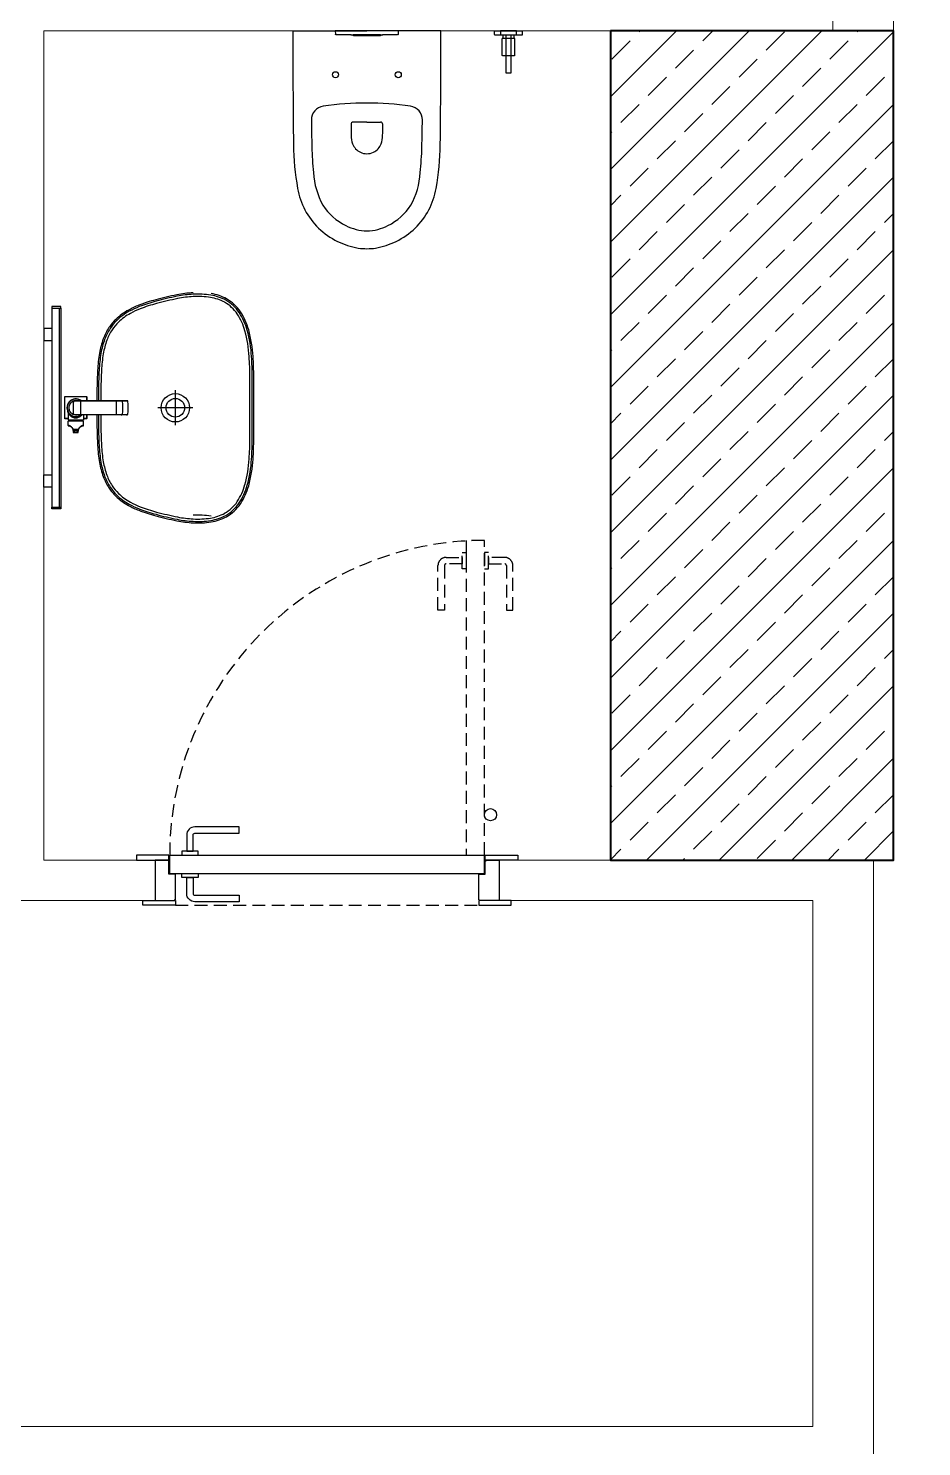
# Model space of a CAD drawing. Header units: millimetres. Extents: x 1650 to 6065, y 324 to 3836.
# Drawn here: x 3928.5 to 4149.2, y 2581.8 to 2932.4 of the extents above; entities that cross this region are included whole.
import ezdxf

# ---------------------------------------------------------------- set-up
doc = ezdxf.new("R2010")
doc.units = ezdxf.units.MM
doc.linetypes.add('HIDDEN2', pattern=[4.7625, 3.175, -1.5875])
for name, color, linetype in [('A-331A-C', 41, 'Continuous'), ('A-355A-C', 40, 'Continuous'), ('A-355B-C', 22, 'Continuous'), ('A-370C-C', 30, 'Continuous'), ('A-370D-C', 31, 'Continuous')]:
    doc.layers.add(name, color=color, linetype=linetype)
doc.layers.add('A-WALL-FULL-3', color=7, linetype='Continuous', lineweight=15)
doc.layers.add('BAL-PERDE', color=111, linetype='Continuous', lineweight=40)
doc.layers.add('A-WALL-PATT-1', color=7, linetype='Continuous', lineweight=5, true_color=0x737373)

# ---------------------------------------------------------------- blocks, each defined once
blk = doc.blocks.new('A$C74A42E60')
at = {"layer": 'A-355B-C', "color": 93, "linetype": 'HIDDEN2'}
for p, q in [((84.6, 90.2), (9.6, 90.2)), ((8.2, 77.8), (8.2, 0))]:
    blk.add_line(p, q, dxfattribs=at)
at = {"layer": 'A-355B-C'}
for p, q in [((86, 82.3), (8.2, 82.3)), ((8.2, 82.3), (8.2, 77.8)), ((86, 82.3), (86, 77.8)), ((86.2, 82.5), (86.2, 79.2)), ((86, 77.8), (8.2, 77.8))]:
    blk.add_line(p, q, dxfattribs=at)
for points in [[(1.6, 89), (9.6, 89), (9.6, 90.2), (1.6, 90.2)], [(92.6, 89), (84.6, 89), (84.6, 90.2), (92.6, 90.2)], [(0, 79), (8, 79), (8, 77.8), (0, 77.8)], [(94.2, 79), (86.2, 79), (86.2, 77.8), (94.2, 77.8)]]:
    blk.add_lwpolyline(points, close=True, dxfattribs=at)
for points in [[(8, 79), (4.6, 79), (4.6, 89), (9.4, 89)], [(9.6, 88.8), (9.6, 82.5), (8, 82.5), (8, 79.2)], [(9.6, 88.8), (9.4, 88.8), (9.4, 89)], [(86.2, 79), (89.6, 79), (89.6, 89), (84.6, 89)], [(84.6, 88.8), (84.8, 88.8), (84.8, 89)], [(84.6, 88.8), (84.6, 82.5), (86.2, 82.5)], [(8, 79.2), (7.8, 79.2), (7.8, 79)], [(86.2, 79.2), (86.4, 79.2), (86.4, 79)]]:
    blk.add_lwpolyline(points, dxfattribs=at)
at = {"layer": 'A-355B-C', "color": 27}
for points in [[(81.8, 83.3), (80.2, 83.3), (80.2, 87.3, 0.414214), (79.8, 87.7), (68.8, 87.7), (68.8, 89.3), (79.8, 89.3, -0.414214), (81.8, 87.3)], [(81.8, 76.8), (80.2, 76.8), (80.2, 72.8, -0.414214), (79.8, 72.4), (68.8, 72.4), (68.8, 70.8), (79.8, 70.8, 0.414214), (81.8, 72.8)]]:
    blk.add_lwpolyline(points, format="xyb", close=True, dxfattribs=at)
for points in [[(83, 82.3), (79, 82.3), (79, 83.3), (83, 83.3)], [(83, 77.8), (79, 77.8), (79, 76.8), (83, 76.8)]]:
    blk.add_lwpolyline(points, close=True, dxfattribs=at)
at = {"layer": 'A-355B-C', "color": 93, "linetype": 'HIDDEN2'}
for points in [[(12.7, 0), (12.7, 77.8), (8.2, 77.8), (8.2, 0)], [(8.2, 3), (8.2, 7), (7.2, 7), (7.2, 3)], [(12.7, 3), (12.7, 7), (13.7, 7), (13.7, 3)]]:
    blk.add_lwpolyline(points, close=True, dxfattribs=at)
for points in [[(7.2, 4.2), (7.2, 5.8), (3.2, 5.8, -0.414214), (2.8, 6.2), (2.8, 17.2), (1.2, 17.2), (1.2, 6.2, 0.414214), (3.2, 4.2)], [(13.7, 4.2), (13.7, 5.8), (17.7, 5.8, 0.414214), (18.1, 6.2), (18.1, 17.2), (19.7, 17.2), (19.7, 6.2, -0.414214), (17.7, 4.2)]]:
    blk.add_lwpolyline(points, format="xyb", close=True, dxfattribs=at)
at = {"layer": 'A-355B-C'}
blk.add_circle((6.7, 67.8), 1.5, dxfattribs=at)
at = {"layer": 'A-355B-C', "color": 93, "linetype": 'HIDDEN2'}
blk.add_arc((8.2, 77.8), 77.8, 270, 0, dxfattribs=at)
blk = doc.blocks.new('A-KLOZET-SIFON_BTN_GRH38732A00_P')
for p, q in [((-7.8, 0), (7.8, 0)), ((7.8, 0), (7.79, -0.84)), ((-7.79, -0.84), (-7.8, 0)), ((-7.61, -1.02), (-3.98, -1.06)), ((-3.47, -1.17), (-3.47, -1.04)), ((-3.47, -1.18), (-3.47, -1.17)), ((3.47, -1.04), (3.47, -1.17)), ((3.47, -1.17), (3.47, -1.18)), ((3.98, -1.06), (7.61, -1.02))]:
    blk.add_line(p, q)
for centre, radius, start, end in [((-7.61, -0.84), 0.18, 181, 269.043), ((-3.98, -0.86), 0.2, 269.4816, 298.1578), ((-3.65, -17.12), 16.09, 89.1303, 91.1471), ((-3.98, -0.84), 0.195, 274.5209, 275.8289), ((-3.98, -0.84), 0.193, 274.4234, 275.849), ((-3.65, -15.85), 14.81, 89.312, 90.9253), ((-3.42, -1.17), 0.05, 181, 244.2082), ((-3.42, -1.18), 0.05, 181, 268.7955), ((0, 521.75), 522.8, 269.6271, 270.3728), ((-3.38, -0.25), 0.967, 268.782, 270.3715), ((0, 521.54), 522.77, 269.6307, 270.3693), ((3.38, -0.25), 0.968, 269.63, 272.5915), ((3.65, -15.89), 14.85, 88.7737, 90.9585), ((3.42, -1.18), 0.05, 271.0914, 359), ((3.42, -1.17), 0.05, 310.6095, 359), ((3.65, -17.13), 16.09, 89.1236, 90.6206), ((3.98, -0.86), 0.2, 242.6518, 270.3511), ((3.98, -0.84), 0.196, 263.8776, 265.3893), ((3.98, -0.85), 0.192, 264.2486, 265.6393), ((7.61, -0.84), 0.18, 270.8993, 359)]:
    blk.add_arc(centre, radius, start, end)
for centre, major_axis, ratio, start_param, end_param in [((-3.42, -1.13), (0.05, 0.0009), 0.999835, 3.141593, 3.834369), ((-3.42, -1.17), (0.05, 0.0009), 0.999916, 3.141593, 4.688394), ((3.42, -1.17), (0.05, -0.0009), 0.999916, 4.736384, 6.283185), ((3.42, -1.13), (0.05, -0.0009), 0.999835, 5.687688, 6.283185)]:
    blk.add_ellipse(centre, major_axis=major_axis, ratio=ratio, start_param=start_param, end_param=end_param)
for points, knots in [([(-3.46, -1.2), (-3.45, -1.21), (-3.45, -1.21), (-3.44, -1.21), (-3.43, -1.22), (-3.43, -1.22), (-3.42, -1.22), (-3.42, -1.22), (-3.42, -1.22), (-3.41, -1.22), (-3.41, -1.22), (-3.4, -1.22), (-3.4, -1.22)], [0, 0, 0, 0, 0.097046, 0.218651, 0.318747, 0.394596, 0.438369, 0.473968, 0.529034, 0.689673, 0.907658, 1, 1, 1, 1]), ([(-3.42, -1.23), (-3.3, -1.23), (-3.09, -1.24), (-2.74, -1.24), (-2.41, -1.25), (-2.11, -1.25), (-1.82, -1.25), (-1.55, -1.25), (-1.32, -1.26), (-1.11, -1.26), (-0.92, -1.26), (-0.76, -1.26), (-0.61, -1.26), (-0.47, -1.26), (-0.32, -1.26), (-0.14, -1.26), (0.05, -1.26), (0.27, -1.26), (0.52, -1.26), (0.78, -1.26), (1.07, -1.26), (1.39, -1.26), (1.74, -1.25), (2.14, -1.25), (2.55, -1.24), (2.99, -1.24), (3.26, -1.23), (3.42, -1.23)], [0, 0, 0, 0, 0.048618, 0.100043, 0.14827, 0.193298, 0.235128, 0.273759, 0.309192, 0.338862, 0.365845, 0.39014, 0.411748, 0.431024, 0.451908, 0.477769, 0.506841, 0.539125, 0.574621, 0.613328, 0.655247, 0.700378, 0.753731, 0.81097, 0.872096, 0.937108, 1, 1, 1, 1]), ([(3.37, -1.22), (3.38, -1.22), (3.39, -1.22), (3.4, -1.22), (3.41, -1.22), (3.42, -1.22), (3.42, -1.22), (3.43, -1.22), (3.43, -1.22), (3.44, -1.21), (3.45, -1.21), (3.45, -1.21), (3.45, -1.21)], [0, 0, 0, 0, 0.168406, 0.339791, 0.513207, 0.631595, 0.6859, 0.719508, 0.776205, 0.854923, 0.980368, 1, 1, 1, 1])]:
    blk.add_open_spline(points, degree=3, knots=knots)
blk = doc.blocks.new('FGH')
at = {"layer": 'A-331A-C'}
for points in [[(8310.29, 1272.76), (8309.89, 1272.76), (8309.89, 1270.56), (8310.29, 1270.56)], [(8359.49, 1272.76), (8359.89, 1272.76), (8359.89, 1270.56), (8359.49, 1270.56)]]:
    blk.add_lwpolyline(points, close=True, dxfattribs=at)
at = {"layer": 'A-355A-C'}
blk.add_line((8310.29, 1272.76), (8359.49, 1272.76), dxfattribs=at)
at = {"layer": 'A-370D-C'}
for p, q in [((8310.29, 1272.36), (8359.49, 1272.36)), ((8310.29, 1270.56), (8359.49, 1270.56)), ((8315.29, 1270.56), (8315.29, 1268.56)), ((8318.29, 1268.56), (8318.29, 1270.56)), ((8351.49, 1268.56), (8351.49, 1270.56)), ((8354.49, 1270.56), (8354.49, 1268.56)), ((8315.29, 1268.56), (8318.29, 1268.56)), ((8354.49, 1268.56), (8351.49, 1268.56))]:
    blk.add_line(p, q, dxfattribs=at)

msp = doc.modelspace()

# ---------------------------------------------------------------- hatches: boundary and pattern name
at = {"layer": 'A-WALL-PATT-1'}
h = msp.add_hatch(dxfattribs=at)
h.set_pattern_fill('ANSI33', color=256, scale=2, style=0)
h.set_pattern_definition([(45, (-71799.261, 82599.877), (-8.9802561, 8.9802561), []), (45, (-71790.281, 82599.877), (-8.9802561, 8.9802561), [6.35, -3.175])])
h.paths.add_polyline_path([(4142.312, 2726.83), (4142.312, 2931.83), (4072.312, 2931.83), (4072.312, 2726.83)], flags=0)

# ---------------------------------------------------------------- linework, layer by layer
at = {"layer": 'A-370C-C'}
for p, q in [((3993.886, 2931.83, 0), (4012.142, 2931.83, 0)), ((4030.399, 2931.83, 0), (4012.142, 2931.83, 0)), ((4043.692, 2931.831, 0), (4043.642, 2931.831, 0)), ((4043.642, 2930.881, 0), (4043.642, 2931.831, 0)), ((4043.692, 2931.831, 0), (4050.592, 2931.83, 0)), ((4043.692, 2930.831, 0), (4050.592, 2930.83, 0)), ((4045.852, 2929.931, 0), (4045.852, 2930.831, 0)), ((4048.432, 2930.83, 0), (4048.432, 2929.93, 0)), ((4050.642, 2931.83, 0), (4050.592, 2931.83, 0)), ((4050.642, 2930.88, 0), (4050.642, 2931.83, 0)), ((4045.564, 2925.727, 0), (4045.542, 2929.931, 0)), ((4045.592, 2929.931, 0), (4045.542, 2929.931, 0)), ((4048.692, 2929.93, 0), (4045.592, 2929.931, 0)), ((4048.742, 2929.93, 0), (4048.692, 2929.93, 0)), ((4048.72, 2925.727, 0), (4048.742, 2929.93, 0)), ((4045.564, 2925.727, 0), (4045.564, 2925.704, 0)), ((4048.72, 2925.727, 0), (4048.72, 2925.704, 0)), ((4012.142, 2909.237, 0), (4008.783, 2909.237, 0)), ((4012.143, 2909.237, 0), (4015.502, 2909.237, 0))]:
    msp.add_line(p, q, dxfattribs=at)
at = {"layer": 'A-370C-C', "ltscale": 50}
for p, q in [((3942.962, 2841.31, 0), (3937.462, 2841.31, 0)), ((3937.462, 2835.93, 0), (3937.462, 2841.31, 0)), ((3937.522, 2841.37, 0), (3942.902, 2841.37, 0)), ((3937.522, 2835.87, 0), (3937.522, 2841.37, 0)), ((3939.699, 2840.293, 0), (3939.698, 2840.293, 0)), ((3939.708, 2840.242, 0), (3939.698, 2840.239, 0)), ((3939.71, 2840.242, 0), (3939.698, 2840.239, 0)), ((3939.71, 2840.242, 0), (3939.708, 2840.242, 0)), ((3939.713, 2840.243, 0), (3939.71, 2840.242, 0)), ((3939.711, 2840.242, 0), (3939.71, 2840.242, 0)), ((3939.713, 2840.246, 0), (3939.713, 2840.245, 0)), ((3939.713, 2840.246, 0), (3939.713, 2840.243, 0)), ((3939.713, 2840.245, 0), (3939.713, 2840.246, 0)), ((3939.713, 2840.245, 0), (3939.713, 2840.246, 0)), ((3939.713, 2840.243, 0), (3939.713, 2840.243, 0)), ((3939.714, 2840.249, 0), (3939.714, 2840.248, 0)), ((3939.714, 2840.247, 0), (3939.714, 2840.248, 0)), ((3939.773, 2840.315, 0), (3939.774, 2840.317, 0)), ((3940.202, 2840.37, 0), (3952.712, 2840.37, 0)), ((3941.555, 2840.319, 0), (3941.442, 2840.319, 0)), ((3941.442, 2840.319, 0), (3941.442, 2840.248, 0)), ((3941.442, 2836.994, 0), (3941.442, 2840.248, 0)), ((3941.555, 2840.37, 0), (3941.555, 2840.319, 0)), ((3950.225, 2840.319, 0), (3941.555, 2840.319, 0)), ((3941.555, 2840.319, 0), (3941.555, 2840.248, 0)), ((3942.902, 2840.37, 0), (3942.902, 2841.37, 0)), ((3942.962, 2841.31, 0), (3942.962, 2840.37, 0)), ((3950.225, 2840.37, 0), (3950.225, 2840.319, 0)), ((3950.225, 2840.319, 0), (3950.225, 2840.248, 0)), ((3950.225, 2840.31, 0), (3950.225, 2840.248, 0)), ((3950.225, 2840.248, 0), (3950.225, 2836.87, 0)), ((3953.059, 2840.318, 0), (3951.739, 2840.318, 0)), ((3952.011, 2840.247, 0), (3951.789, 2840.247, 0)), ((3952.011, 2840.247, 0), (3951.789, 2840.247, 0)), ((3953.109, 2840.247, 0), (3952.011, 2840.247, 0)), ((3964.812, 2834.282, 0), (3964.812, 2842.952, 0)), ((3938.312, 2837.432, 0), (3938.312, 2835.52, 0)), ((3939.708, 2836.998, 0), (3939.708, 2836.998, 0)), ((3939.709, 2836.995, 0), (3939.708, 2836.998, 0)), ((3939.708, 2836.998, 0), (3939.708, 2836.998, 0)), ((3939.709, 2836.997, 0), (3939.708, 2836.997, 0)), ((3939.709, 2836.996, 0), (3939.709, 2836.996, 0)), ((3939.769, 2836.924, 0), (3939.768, 2836.926, 0)), ((3952.712, 2836.87, 0), (3940.202, 2836.87, 0)), ((3941.441, 2836.922, 0), (3941.442, 2836.994, 0)), ((3941.441, 2836.922, 0), (3941.555, 2836.922, 0)), ((3941.555, 2836.87, 0), (3941.555, 2836.993, 0)), ((3941.555, 2836.993, 0), (3950.225, 2836.993, 0)), ((3941.555, 2836.922, 0), (3950.225, 2836.922, 0)), ((3942.112, 2836.87, 0), (3942.112, 2835.52, 0)), ((3942.902, 2835.87, 0), (3942.902, 2836.87, 0)), ((3942.962, 2836.87, 0), (3942.962, 2835.93, 0)), ((3951.74, 2836.922, 0), (3953.059, 2836.922, 0)), ((3951.79, 2836.993, 0), (3952.011, 2836.993, 0)), ((3952.011, 2836.993, 0), (3953.109, 2836.993, 0)), ((3969.147, 2838.62, 0), (3960.477, 2838.62, 0)), ((3938.312, 2835.93, 0), (3937.462, 2835.93, 0)), ((3938.312, 2835.87, 0), (3937.522, 2835.87, 0)), ((3942.112, 2835.52, 0), (3938.312, 2835.52, 0)), ((3942.112, 2835.27, 0), (3938.312, 2835.27, 0)), ((3938.322, 2834.224, 0), (3938.312, 2835.27, 0)), ((3938.401, 2834.165, 0), (3938.382, 2834.165, 0)), ((3938.382, 2834.165, 0), (3938.382, 2834.165, 0)), ((3938.416, 2834.165, 0), (3938.397, 2834.165, 0)), ((3939.588, 2833.015, 0), (3939.588, 2832.566, 0)), ((3939.776, 2832.809, 0), (3939.776, 2832.551, 0)), ((3940.648, 2832.551, 0), (3940.648, 2832.809, 0)), ((3940.836, 2832.566, 0), (3940.836, 2833.015, 0)), ((3942.031, 2834.165, 0), (3942.017, 2834.165, 0)), ((3942.043, 2834.165, 0), (3942.029, 2834.165, 0)), ((3942.103, 2834.224, 0), (3942.112, 2835.27, 0)), ((3942.962, 2835.93, 0), (3942.112, 2835.93, 0)), ((3942.902, 2835.87, 0), (3942.112, 2835.87, 0))]:
    msp.add_line(p, q, dxfattribs=at)
at = {"layer": 'A-370C-C', "elevation": 0}
for points in [[(4049.143, 2930.83), (4049.143, 2931.83), (4045.143, 2931.83), (4045.143, 2930.83)], [(4047.743, 2921.33), (4046.543, 2921.33), (4046.543, 2930.83), (4047.743, 2930.83)]]:
    msp.add_lwpolyline(points, close=True, dxfattribs=at)
at = {"layer": 'A-370C-C', "ltscale": 50, "elevation": 0}
for points in [[(3939.713, 2840.246), (3939.715, 2840.254), (3939.717, 2840.262)], [(3939.714, 2840.248), (3939.714, 2840.247), (3939.713, 2840.246)], [(3939.713, 2840.246), (3939.713, 2840.246), (3939.713, 2840.246)], [(3939.717, 2840.262), (3939.719, 2840.27), (3939.723, 2840.278), (3939.728, 2840.285), (3939.734, 2840.292), (3939.74, 2840.299), (3939.747, 2840.305), (3939.755, 2840.309), (3939.764, 2840.313), (3939.772, 2840.316), (3939.774, 2840.317)], [(3939.773, 2840.315), (3939.773, 2840.316), (3939.773, 2840.316), (3939.773, 2840.316), (3939.773, 2840.316), (3939.774, 2840.317), (3939.774, 2840.317), (3939.774, 2840.317)], [(3939.774, 2840.317), (3939.78, 2840.318), (3939.832, 2840.33), (3939.884, 2840.341), (3939.936, 2840.35), (3939.989, 2840.357), (3940.042, 2840.362), (3940.095, 2840.366), (3940.149, 2840.369), (3940.202, 2840.37)], [(3938.312, 2837.432), (3938.312, 2837.453), (3938.31, 2837.471), (3938.307, 2837.49), (3938.303, 2837.508), (3938.298, 2837.525), (3938.291, 2837.543), (3938.284, 2837.559), (3938.276, 2837.575)], [(3939.769, 2836.924), (3939.76, 2836.927), (3939.75, 2836.932), (3939.74, 2836.938), (3939.732, 2836.945), (3939.724, 2836.954), (3939.718, 2836.963), (3939.714, 2836.973), (3939.71, 2836.984), (3939.709, 2836.995)], [(3939.769, 2836.924), (3939.769, 2836.924), (3939.769, 2836.925), (3939.769, 2836.925), (3939.769, 2836.925), (3939.768, 2836.925), (3939.768, 2836.925), (3939.768, 2836.925), (3939.768, 2836.925), (3939.768, 2836.925), (3939.768, 2836.925), (3939.768, 2836.925), (3939.768, 2836.926)], [(3940.202, 2836.87), (3940.148, 2836.871), (3940.094, 2836.873), (3940.039, 2836.878), (3939.986, 2836.883), (3939.932, 2836.891), (3939.879, 2836.9), (3939.826, 2836.911), (3939.769, 2836.924)], [(3939.572, 2833.209), (3939.563, 2833.246), (3939.551, 2833.284), (3939.536, 2833.323), (3939.519, 2833.362), (3939.499, 2833.402), (3939.477, 2833.443), (3939.452, 2833.485), (3939.424, 2833.527), (3939.393, 2833.569), (3939.36, 2833.612), (3939.325, 2833.655), (3939.287, 2833.698), (3939.245, 2833.742), (3939.202, 2833.785), (3939.157, 2833.827), (3939.111, 2833.867), (3939.064, 2833.904), (3939.019, 2833.939), (3938.974, 2833.971), (3938.931, 2834), (3938.889, 2834.025), (3938.849, 2834.049), (3938.809, 2834.069), (3938.771, 2834.087), (3938.734, 2834.103), (3938.698, 2834.117), (3938.662, 2834.129), (3938.628, 2834.139), (3938.594, 2834.147), (3938.562, 2834.153), (3938.53, 2834.158), (3938.5, 2834.161), (3938.473, 2834.163), (3938.449, 2834.164), (3938.427, 2834.165), (3938.41, 2834.165)], [(3938.416, 2834.165), (3938.434, 2834.165), (3938.457, 2834.164), (3938.484, 2834.162), (3938.512, 2834.16), (3938.542, 2834.156), (3938.574, 2834.151), (3938.608, 2834.144), (3938.642, 2834.135), (3938.677, 2834.124), (3938.713, 2834.112), (3938.749, 2834.097), (3938.787, 2834.08), (3938.826, 2834.061), (3938.866, 2834.039), (3938.907, 2834.015), (3938.949, 2833.988), (3938.993, 2833.958), (3939.038, 2833.925), (3939.084, 2833.889), (3939.131, 2833.85), (3939.177, 2833.808), (3939.222, 2833.765), (3939.265, 2833.721), (3939.306, 2833.677), (3939.344, 2833.632), (3939.379, 2833.589), (3939.411, 2833.545), (3939.44, 2833.502), (3939.467, 2833.46), (3939.491, 2833.418), (3939.512, 2833.376), (3939.531, 2833.336), (3939.546, 2833.296), (3939.559, 2833.257), (3939.57, 2833.219)], [(3942.019, 2834.165), (3942, 2834.165), (3941.979, 2834.164), (3941.955, 2834.163), (3941.928, 2834.161), (3941.898, 2834.158), (3941.867, 2834.154), (3941.835, 2834.148), (3941.801, 2834.14), (3941.767, 2834.13), (3941.732, 2834.119), (3941.695, 2834.105), (3941.658, 2834.089), (3941.62, 2834.072), (3941.581, 2834.051), (3941.54, 2834.028), (3941.499, 2834.003), (3941.456, 2833.975), (3941.412, 2833.944), (3941.366, 2833.909), (3941.32, 2833.872), (3941.273, 2833.832), (3941.228, 2833.79), (3941.183, 2833.746), (3941.141, 2833.701), (3941.102, 2833.658), (3941.066, 2833.614), (3941.033, 2833.571), (3941.002, 2833.528), (3940.974, 2833.486), (3940.948, 2833.444), (3940.926, 2833.403), (3940.906, 2833.363), (3940.888, 2833.323), (3940.874, 2833.284), (3940.862, 2833.246), (3940.853, 2833.209)], [(3940.855, 2833.219), (3940.865, 2833.257), (3940.878, 2833.296), (3940.893, 2833.335), (3940.911, 2833.374), (3940.932, 2833.414), (3940.955, 2833.455), (3940.98, 2833.497), (3941.009, 2833.538), (3941.04, 2833.581), (3941.073, 2833.623), (3941.11, 2833.666), (3941.149, 2833.71), (3941.19, 2833.753), (3941.233, 2833.795), (3941.279, 2833.836), (3941.324, 2833.875), (3941.37, 2833.912), (3941.415, 2833.946), (3941.459, 2833.977), (3941.502, 2834.005), (3941.544, 2834.03), (3941.584, 2834.053), (3941.623, 2834.073), (3941.661, 2834.091), (3941.698, 2834.106), (3941.735, 2834.12), (3941.77, 2834.131), (3941.804, 2834.141), (3941.838, 2834.149), (3941.871, 2834.155), (3941.901, 2834.159), (3941.931, 2834.162), (3941.958, 2834.163), (3941.982, 2834.164), (3942.002, 2834.165)]]:
    msp.add_lwpolyline(points, dxfattribs=at)
at = {"layer": 'A-370C-C'}
for centre in [(4004.392, 2920.931, 0), (4019.892, 2920.931, 0)]:
    msp.add_circle(centre, 0.75, dxfattribs=at)
at = {"layer": 'A-370C-C', "ltscale": 50}
for radius in [3.509, 2.301]:
    msp.add_circle((3964.812, 2838.617, 0), radius, dxfattribs=at)
at = {"layer": 'A-370C-C'}
for centre, radius, start, end in [((5560.527, 2924.531, 0), 1566.658, 179.733046, 180.763111), ((2463.758, 2924.531, 0), 1566.658, 359.236889, 0.266954), ((4043.692, 2930.881, 0), 0.05, 179.99848, 269.99848), ((4050.592, 2930.88, 0), 0.05, 269.99848, 359.99848), ((4045.739, 2925.716, 0), 0.175, 179.37317, 190.06765), ((4045.614, 2925.704, 0), 0.05, 201.17869, 268.72252), ((4048.67, 2925.704, 0), 0.05, 271.27443, 338.81827), ((4048.544, 2925.716, 0), 0.175, 349.92933, 0.62379), ((4011.273, 2846.991, 0), 66.923, 89.25515, 98.52247), ((4013.012, 2846.991, 0), 66.923, 81.47753, 90.74485), ((4001.847, 2909.791, 0), 3.42, 139.39558, 180.51494), ((4320.399, 2912.181, 0), 321.981, 180.43078, 181.61502), ((4001.847, 2909.791, 0), 3.42, 98.27621, 139.39558), ((4022.438, 2909.791, 0), 3.42, 40.60442, 81.72379), ((4022.438, 2909.791, 0), 3.42, 359.48506, 40.60442), ((3703.886, 2912.181, 0), 321.981, 358.38498, 359.56922), ((4008.774, 2908.69, 0), 0.547, 89.07148, 186.55183), ((4080.391, 2907.787, 0), 72.163, 179.33308, 181.47901), ((4015.511, 2908.69, 0), 0.547, 353.44817, 90.92852), ((3943.894, 2907.787, 0), 72.163, 358.52099, 0.66692), ((4060.347, 2904.431, 0), 66.344, 180.66104, 190.06044), ((4084.506, 2905.277, 0), 85.987, 181.44643, 185.69891), ((4016.202, 2906.155, 0), 7.954, 181.65767, 196.76204), ((4012.244, 2905.331, 0), 3.942, 201.89859, 244.25928), ((4012.041, 2905.331, 0), 3.942, 295.74072, 338.10141), ((4008.082, 2906.155, 0), 7.954, 343.23796, 358.34233), ((3939.779, 2905.277, 0), 85.987, 354.30109, 358.55357), ((3963.937, 2904.431, 0), 66.344, 349.93956, 359.33896), ((4012.133, 2905.127, 0), 3.711, 244.42855, 270.14033), ((4012.151, 2905.127, 0), 3.711, 269.85967, 295.57145), ((4018.06, 2897.919, 0), 19.153, 183.53477, 208.87248), ((4006.224, 2897.919, 0), 19.153, 331.12752, 356.46523), ((4012.751, 2895.95, 0), 17.998, 189.94611, 225.80283), ((4011.534, 2895.95, 0), 17.998, 314.19717, 350.05389), ((4012.954, 2896.171, 0), 13.869, 212.73601, 244.2738), ((4011.33, 2896.171, 0), 13.869, 295.7262, 327.26399), ((4013.198, 2896.53, 0), 18.726, 226.05646, 243.70585), ((4012.498, 2894.439, 0), 12.115, 242.66415, 268.31928), ((4011.787, 2894.439, 0), 12.115, 271.68072, 297.33585), ((4011.086, 2896.53, 0), 18.726, 296.29415, 313.94354), ((4012.793, 2895.465, 0), 17.591, 243.35344, 260.89153), ((4011.492, 2895.465, 0), 17.591, 279.10847, 296.64656), ((4012.288, 2894.203, 0), 16.269, 261.94251, 269.48563), ((4011.996, 2894.203, 0), 16.269, 270.51437, 278.05749)]:
    msp.add_arc(centre, radius, start, end, dxfattribs=at)
at = {"layer": 'A-370C-C', "ltscale": 50}
for centre, radius, start, end in [((3970.118, 2826.598, 0), 40.027, 104.71608, 111.00463), ((3970.118, 2826.598, 0), 39.657, 104.71608, 111.00463), ((3970.118, 2826.598, 0), 39.067, 104.71608, 111.00463), ((3985.049, 2770.669, 0), 97.915, 101.69924, 104.85277), ((3985.049, 2770.669, 0), 97.545, 101.69924, 104.85277), ((3985.049, 2770.669, 0), 96.955, 101.69924, 104.85277), ((3970.561, 2839.964, 0), 27.121, 92.87485, 101.41263), ((3970.561, 2839.964, 0), 26.751, 92.87485, 101.41263), ((3970.561, 2839.964, 0), 26.161, 92.87485, 101.41263), ((3970.395, 2846.644, 0), 20.072, 80.8449, 93.34907), ((3970.395, 2846.644, 0), 19.482, 80.8449, 93.34907), ((3971.867, 2855.22, 0), 10.782, 61.46473, 81.39669), ((3971.867, 2855.22, 0), 11.372, 61.46473, 81.39669), ((3971.867, 2855.22, 0), 11.742, 61.46473, 81.39669), ((3972.38, 2856.615, 0), 9.314, 33.84561, 60.26357), ((3972.38, 2856.615, 0), 9.904, 33.84561, 60.26357), ((3972.38, 2856.615, 0), 10.274, 33.84561, 60.26357), ((3960.159, 2850.048, 0), 14.494, 118.51125, 134.02787), ((3960.159, 2850.048, 0), 14.124, 118.50608, 134.02768), ((3960.159, 2850.048, 0), 13.534, 118.50608, 134.02768), ((3963.653, 2843.776, 0), 21.673, 111.32566, 118.71257), ((3963.653, 2843.776, 0), 21.303, 111.32566, 118.71257), ((3963.653, 2843.776, 0), 20.713, 111.32566, 118.71257), ((3967.506, 2853.558, 0), 15.065, 15.64158, 33.21648), ((3967.506, 2853.558, 0), 15.655, 15.64158, 33.21648), ((3967.506, 2853.558, 0), 16.025, 15.64158, 33.21648), ((3960.111, 2850.776, 0), 13.985, 146.80505, 159.70201), ((3960.111, 2850.776, 0), 13.615, 146.80505, 159.70201), ((3960.111, 2850.776, 0), 13.025, 146.80505, 159.70201), ((3958.88, 2851.515, 0), 12.551, 134.48564, 146.55438), ((3958.88, 2851.515, 0), 12.181, 134.48564, 146.55438), ((3958.88, 2851.515, 0), 11.591, 134.48564, 146.55438), ((3952.597, 2849.513, 0), 30.513, 3.29207, 15.41498), ((3952.597, 2849.513, 0), 31.103, 3.29207, 15.41498), ((3952.597, 2849.513, 0), 31.473, 3.29207, 15.41498), ((3965.647, 2848.784, 0), 19.868, 159.85242, 170.26692), ((3965.647, 2848.784, 0), 19.498, 159.85242, 170.26692), ((3965.647, 2848.784, 0), 18.908, 159.85242, 170.26692), ((3981.741, 2846.057, 0), 36.191, 170.3188, 177.08155), ((3981.741, 2846.057, 0), 35.821, 170.3188, 177.08155), ((3981.741, 2846.057, 0), 35.231, 170.3188, 177.08155), ((3896.772, 2845.845, 0), 86.457, 0.29094, 3.59128), ((3896.772, 2845.845, 0), 87.047, 0.29094, 3.59128), ((3896.772, 2845.845, 0), 87.417, 0.29094, 3.59128), ((4043.707, 2842.407, 0), 98.264, 176.79618, 179.37566), ((4043.707, 2842.407, 0), 97.894, 176.79618, 179.37566), ((4043.707, 2842.407, 0), 97.304, 176.79618, 179.37566), ((4280.637, 2838.983, 0), 335.219, 179.23174, 179.78385), ((4280.637, 2838.983, 0), 334.849, 179.23174, 179.78361), ((4280.637, 2838.983, 0), 334.259, 179.23174, 179.78324), ((3070.958, 2840.4, 0), 912.289, 359.888202, 0.369455), ((3070.958, 2840.4, 0), 912.879, 359.888202, 0.369455), ((3070.958, 2840.4, 0), 913.249, 359.888202, 0.369455), ((3937.522, 2841.31, 0), 0.06, 90, 180), ((3940.212, 2838.62, 0), 2.2, 52.69481, 307.31369), ((3940.212, 2838.62, 0), 2.14, 54.87467, 305.12533), ((3940.112, 2838.748, 0), 1.547, 105.84544, 106.57865), ((3940.139, 2838.653, 0), 1.646, 105.56558, 105.8384), ((3940.209, 2838.635, 0), 1.734, 106.11649, 107.09936), ((3939.789, 2840.236, 0), 0.0791, 171.23055, 173.25715), ((3939.791, 2840.237, 0), 0.0784, 172.05076, 175.20738), ((3939.79, 2840.236, 0), 0.08, 136.06221, 143.90704), ((3940.2, 2838.667, 0), 1.702, 105.18842, 106.12925), ((3940.212, 2838.604, 0), 1.765, 90.3256, 91.64622), ((3940.212, 2838.604, 0), 1.765, 90, 90.32562), ((3941.553, 2829.185, 0), 11.063, 89.9928, 90.57512), ((3942.902, 2841.31, 0), 0.06, 0, 90), ((3927.498, 2838.612, 0), 24.346, 356.1871, 3.8511), ((3928.744, 2838.62, 0), 24.419, 356.18, 3.82011), ((3940.195, 2838.62, 0), 1.733, 175.96118, 179.99488), ((3940.195, 2838.62, 0), 1.733, 180.00519, 184.06856), ((3940.207, 2838.597, 0), 1.726, 252.57792, 252.74102), ((3940.213, 2838.617, 0), 1.747, 252.74399, 254.01372), ((3939.788, 2837.005, 0), 0.08, 184.63634, 186.59506), ((3940.195, 2838.555, 0), 1.682, 254.00984, 254.64221), ((3940.212, 2838.635, 0), 1.765, 268.37265, 269.6744), ((3940.212, 2838.636, 0), 1.765, 269.67438, 270), ((3941.554, 2847.943, 0), 10.95, 269.41741, 270.00581), ((4280.637, 2838.252, 0), 335.219, 180.21512, 180.76826), ((4280.637, 2838.252, 0), 334.849, 180.21536, 180.76826), ((4280.637, 2838.252, 0), 334.259, 180.21574, 180.76826), ((3951.393, 2838.06, 0), 1.19, 270.0201, 286.97378), ((3952.712, 2838.06, 0), 1.19, 270.02197, 286.97716), ((3070.958, 2836.835, 0), 912.289, 359.630545, 0.111798), ((3070.958, 2836.835, 0), 912.879, 359.630545, 0.111798), ((3070.958, 2836.835, 0), 913.249, 359.630545, 0.111798), ((3937.522, 2835.93, 0), 0.06, 180, 270), ((3938.382, 2834.225, 0), 0.06, 180.51157, 269.99512), ((3942.803, 2836.651, 0), 4.5, 194.55893, 197.87567), ((3938.977, 2833.078, 0), 0.61, 12.41396, 12.92237), ((3940.214, 2829.351, 0), 3.63, 95.52332, 99.12158), ((3953.752, 2832.892, 0), 14.114, 179.8255, 180.16902), ((3940.212, 2829.348, 0), 3.548, 82.89458, 97.10037), ((3940.212, 2829.272, 0), 3.564, 82.97219, 97.02275), ((3940.212, 2829.366, 0), 3.614, 90.00344, 95.52477), ((3940.212, 2829.371, 0), 3.61, 84.46962, 89.99036), ((3940.209, 2829.344, 0), 3.637, 80.87168, 84.47153), ((3937.622, 2836.651, 0), 4.5, 342.12433, 345.44107), ((3942.043, 2834.225, 0), 0.06, 270.00485, 359.48843), ((3942.902, 2835.93, 0), 0.06, 270, 0), ((4043.707, 2834.828, 0), 98.264, 180.62434, 183.20382), ((4043.707, 2834.828, 0), 97.894, 180.62434, 183.20382), ((4043.707, 2834.828, 0), 97.304, 180.62434, 183.20382), ((3939.648, 2832.566, 0), 0.06, 180, 262.70217), ((3940.212, 2836.97, 0), 4.5, 262.70217, 277.29783), ((3940.212, 2837.079, 0), 4.549, 264.50087, 275.49913), ((3940.776, 2832.566, 0), 0.06, 277.29782, 0), ((3981.741, 2831.178, 0), 36.191, 182.91845, 189.6812), ((3981.741, 2831.178, 0), 35.821, 182.91845, 189.6812), ((3981.741, 2831.178, 0), 35.231, 182.91845, 189.6812), ((3896.772, 2831.39, 0), 86.457, 356.40872, 359.70906), ((3896.772, 2831.39, 0), 87.047, 356.40872, 359.70906), ((3896.772, 2831.39, 0), 87.417, 356.40872, 359.70906), ((3952.597, 2827.722, 0), 30.513, 344.58502, 356.70793), ((3952.597, 2827.722, 0), 31.103, 344.58502, 356.70793), ((3952.597, 2827.722, 0), 31.473, 344.58502, 356.70793), ((3965.647, 2828.451, 0), 19.868, 189.73308, 200.14758), ((3965.647, 2828.451, 0), 19.498, 189.73308, 200.14758), ((3965.647, 2828.451, 0), 18.908, 189.73308, 200.14758), ((3960.111, 2826.459, 0), 13.985, 200.29799, 213.19495), ((3960.111, 2826.459, 0), 13.615, 200.29799, 213.19495), ((3960.111, 2826.459, 0), 13.025, 200.29799, 213.19495), ((3958.88, 2825.72, 0), 12.551, 213.44562, 225.51436), ((3958.88, 2825.72, 0), 12.181, 213.44562, 225.51436), ((3958.88, 2825.72, 0), 11.591, 213.44562, 225.51436), ((3967.506, 2823.677, 0), 15.065, 326.78352, 344.35842), ((3967.506, 2823.677, 0), 15.655, 326.78352, 344.35842), ((3967.506, 2823.677, 0), 16.025, 326.78352, 344.35842), ((3960.159, 2827.187, 0), 14.494, 225.97213, 241.48875), ((3960.159, 2827.187, 0), 14.124, 225.97232, 241.49392), ((3960.159, 2827.187, 0), 13.534, 225.97232, 241.49392), ((3963.653, 2833.459, 0), 20.713, 241.28743, 248.67434), ((3972.38, 2820.62, 0), 9.314, 299.73643, 326.15439), ((3972.38, 2820.62, 0), 9.904, 299.73643, 326.15439), ((3963.653, 2833.459, 0), 21.673, 241.28743, 248.67434), ((3963.653, 2833.459, 0), 21.303, 241.28743, 248.67434), ((3970.118, 2850.637, 0), 40.027, 248.99537, 255.28392), ((3970.118, 2850.637, 0), 39.657, 248.99537, 255.28392), ((3970.118, 2850.637, 0), 39.067, 248.99537, 255.28392), ((3985.049, 2906.566, 0), 97.915, 255.14723, 258.30076), ((3985.049, 2906.566, 0), 97.545, 255.14723, 258.30076), ((3985.049, 2906.566, 0), 96.955, 255.14723, 258.30076), ((3970.561, 2837.271, 0), 26.161, 258.58737, 267.12515), ((3970.395, 2791.644, 0), 20.442, 80.8449, 93.34907), ((3971.867, 2822.015, 0), 10.782, 278.60331, 298.53527), ((3971.867, 2822.015, 0), 11.372, 278.60331, 298.53527), ((3971.867, 2822.015, 0), 11.742, 278.60331, 298.53527), ((3972.38, 2820.62, 0), 10.274, 299.73643, 326.15439), ((3970.561, 2837.271, 0), 27.121, 258.58737, 267.12515), ((3970.561, 2837.271, 0), 26.751, 258.58737, 267.12515), ((3970.395, 2830.591, 0), 20.442, 266.65093, 279.1551), ((3970.395, 2830.591, 0), 20.072, 266.65093, 279.1551), ((3970.395, 2830.591, 0), 19.482, 266.65093, 279.1551)]:
    msp.add_arc(centre, radius, start, end, dxfattribs=at)
at = {"layer": 'A-370C-C', "extrusion": (0, 0, -1)}
for centre, major_axis, start_param, end_param in [((4045.614, 2925.727, 0), (0.05, 0.0003), 2.965383, 3.1415927), ((4048.67, 2925.727, 0), (-0.05, 0.0003), 3.1415927, 3.3178024)]:
    msp.add_ellipse(centre, major_axis=major_axis, ratio=0.9995316, start_param=start_param, end_param=end_param, dxfattribs=at)
at = {"layer": 'A-370C-C'}
msp.add_open_spline([(4048.671, 2925.654, 0), (4048.594, 2925.652, 0), (4048.463, 2925.648, 0), (4048.253, 2925.643, 0), (4048.061, 2925.639, 0), (4047.887, 2925.636, 0), (4047.741, 2925.634, 0), (4047.622, 2925.633, 0), (4047.526, 2925.632, 0), (4047.441, 2925.631, 0), (4047.364, 2925.631, 0), (4047.276, 2925.631, 0), (4047.169, 2925.63, 0), (4047.036, 2925.631, 0), (4046.884, 2925.631, 0), (4046.713, 2925.632, 0), (4046.524, 2925.634, 0), (4046.316, 2925.637, 0), (4046.093, 2925.641, 0), (4045.851, 2925.647, 0), (4045.701, 2925.651, 0), (4045.612, 2925.654, 0)], degree=3, knots=[0, 0, 0, 0, 0.0693686, 0.1387212, 0.2017954, 0.2585935, 0.3091173, 0.3444138, 0.3758382, 0.4033907, 0.4271435, 0.4518892, 0.489006, 0.5324202, 0.5821319, 0.6381419, 0.7004513, 0.7677813, 0.8411915, 0.920685, 1, 1, 1, 1], dxfattribs=at)
at = {"layer": 'A-370C-C', "ltscale": 50}
for points, knots in [([(3939.698, 2840.293, 0), (3939.607, 2840.265, 0), (3939.447, 2840.201, 0), (3939.218, 2840.067, 0), (3939.001, 2839.894, 0), (3938.789, 2839.657, 0), (3938.61, 2839.356, 0), (3938.491, 2839.003, 0), (3938.462, 2838.748, 0), (3938.462, 2838.62, 0)], [0, 0, 0, 0, 0.1282744, 0.2310701, 0.3575605, 0.5007689, 0.6579074, 0.8268906, 1, 1, 1, 1]), ([(3939.671, 2840.231, 0), (3939.595, 2840.208, 0), (3939.455, 2840.155, 0), (3939.246, 2840.04, 0), (3939.079, 2839.913, 0), (3938.941, 2839.779, 0), (3938.837, 2839.657, 0), (3938.74, 2839.519, 0), (3938.655, 2839.362, 0), (3938.586, 2839.19, 0), (3938.518, 2838.943, 0), (3938.497, 2838.749, 0), (3938.497, 2838.62, 0)], [0, 0, 0, 0, 0.1117903, 0.2089466, 0.3339215, 0.4046296, 0.4794927, 0.5581739, 0.6415034, 0.7287904, 0.8184182, 1, 1, 1, 1]), ([(3939.708, 2836.998, 0), (3939.686, 2837.268, 0), (3939.621, 2838.348, 0), (3939.644, 2839.434, 0), (3939.71, 2840.242, 0)], [0, 0, 0, 0, 0.2501144, 1, 1, 1, 1]), ([(3939.709, 2836.997, 0), (3939.665, 2837.537, 0), (3939.622, 2838.621, 0), (3939.668, 2839.705, 0), (3939.713, 2840.245, 0)], [0, 0, 0, 0, 0.5000302, 1, 1, 1, 1]), ([(3939.773, 2840.315, 0), (3939.758, 2840.311, 0), (3939.728, 2840.293, 0), (3939.715, 2840.261, 0), (3939.713, 2840.245, 0)], [0, 0, 0, 0, 0.5000158, 1, 1, 1, 1]), ([(3940.731, 2840.25, 0), (3940.659, 2840.251, 0), (3940.52, 2840.253, 0), (3940.323, 2840.254, 0), (3940.172, 2840.253, 0), (3940.064, 2840.252, 0), (3939.993, 2840.251, 0), (3939.929, 2840.249, 0), (3939.874, 2840.247, 0), (3939.826, 2840.245, 0), (3939.787, 2840.244, 0), (3939.759, 2840.243, 0), (3939.742, 2840.243, 0), (3939.732, 2840.243, 0), (3939.724, 2840.243, 0), (3939.718, 2840.243, 0), (3939.715, 2840.243, 0), (3939.713, 2840.244, 0), (3939.713, 2840.245, 0)], [0, 0, 0, 0, 0.213791, 0.4088799, 0.5813178, 0.6579405, 0.7276412, 0.7900554, 0.8448487, 0.8917214, 0.9304117, 0.9606973, 0.9726309, 0.982402, 0.9900017, 0.9954294, 0.9987061, 1, 1, 1, 1]), ([(3941.442, 2840.319, 0), (3941.333, 2840.318, 0), (3941.121, 2840.317, 0), (3940.812, 2840.321, 0), (3940.568, 2840.324, 0), (3940.388, 2840.325, 0), (3940.267, 2840.325, 0), (3940.158, 2840.324, 0), (3940.06, 2840.322, 0), (3939.976, 2840.32, 0), (3939.914, 2840.318, 0), (3939.872, 2840.316, 0), (3939.846, 2840.315, 0), (3939.824, 2840.314, 0), (3939.806, 2840.313, 0), (3939.792, 2840.313, 0), (3939.782, 2840.314, 0), (3939.777, 2840.314, 0), (3939.773, 2840.315, 0), (3939.773, 2840.315, 0)], [0, 0, 0, 0, 0.1948943, 0.3821391, 0.554569, 0.6332093, 0.7058142, 0.7717148, 0.8303154, 0.8810431, 0.9233477, 0.9411857, 0.9567398, 0.9699599, 0.9808006, 0.9892232, 0.9952067, 0.9987552, 1, 1, 1, 1]), ([(3941.442, 2840.248, 0), (3941.381, 2840.247, 0), (3941.144, 2840.246, 0), (3940.907, 2840.248, 0), (3940.731, 2840.25, 0)], [0, 0, 0, 0, 0.2572135, 1, 1, 1, 1]), ([(3951.739, 2840.318, 0), (3951.693, 2840.318, 0), (3951.594, 2840.318, 0), (3951.435, 2840.319, 0), (3951.258, 2840.319, 0), (3951.068, 2840.32, 0), (3950.867, 2840.32, 0), (3950.658, 2840.32, 0), (3950.443, 2840.32, 0), (3950.298, 2840.319, 0), (3950.225, 2840.319, 0)], [0, 0, 0, 0, 0.0909871, 0.1971698, 0.3148345, 0.4408301, 0.5737416, 0.7127311, 0.8553896, 1, 1, 1, 1]), ([(3951.789, 2840.247, 0), (3951.741, 2840.247, 0), (3951.639, 2840.247, 0), (3951.475, 2840.248, 0), (3951.292, 2840.248, 0), (3951.096, 2840.249, 0), (3950.889, 2840.248, 0), (3950.672, 2840.249, 0), (3950.45, 2840.249, 0), (3950.3, 2840.247, 0), (3950.225, 2840.248, 0)], [0, 0, 0, 0, 0.0909989, 0.1970686, 0.3146344, 0.4406123, 0.5735649, 0.712589, 0.8553122, 1, 1, 1, 1]), ([(3951.393, 2840.37, 0), (3951.423, 2840.37, 0), (3951.539, 2840.365, 0), (3951.655, 2840.344, 0), (3951.739, 2840.318, 0)], [0, 0, 0, 0, 0.2492694, 1, 1, 1, 1]), ([(3951.739, 2840.318, 0), (3951.753, 2840.314, 0), (3951.778, 2840.293, 0), (3951.788, 2840.263, 0), (3951.789, 2840.247, 0)], [0, 0, 0, 0, 0.4725228, 1, 1, 1, 1]), ([(3952.712, 2840.37, 0), (3952.741, 2840.37, 0), (3952.859, 2840.365, 0), (3952.975, 2840.344, 0), (3953.059, 2840.318, 0)], [0, 0, 0, 0, 0.2492642, 1, 1, 1, 1]), ([(3953.109, 2840.247, 0), (3953.108, 2840.263, 0), (3953.098, 2840.293, 0), (3953.073, 2840.314, 0), (3953.059, 2840.318, 0)], [0, 0, 0, 0, 0.527691, 1, 1, 1, 1]), ([(3938.312, 2837.432, 0), (3938.312, 2837.432, 0), (3938.314, 2837.43, 0), (3938.315, 2837.425, 0), (3938.319, 2837.418, 0), (3938.324, 2837.408, 0), (3938.33, 2837.396, 0), (3938.34, 2837.374, 0), (3938.356, 2837.343, 0), (3938.378, 2837.301, 0), (3938.404, 2837.254, 0), (3938.433, 2837.204, 0), (3938.478, 2837.13, 0), (3938.541, 2837.034, 0), (3938.629, 2836.918, 0), (3938.729, 2836.801, 0), (3938.883, 2836.643, 0), (3939.11, 2836.458, 0), (3939.433, 2836.275, 0), (3939.806, 2836.15, 0), (3940.075, 2836.12, 0), (3940.212, 2836.12, 0)], [0, 0, 0, 0, 0.0006875, 0.0027197, 0.0060717, 0.0106721, 0.0164282, 0.0232475, 0.0397048, 0.059314, 0.0814621, 0.1056624, 0.1315462, 0.1873214, 0.2473162, 0.3107223, 0.3771131, 0.5180634, 0.6697595, 0.8315208, 1, 1, 1, 1]), ([(3938.462, 2838.62, 0), (3938.462, 2838.493, 0), (3938.49, 2838.241, 0), (3938.608, 2837.891, 0), (3938.784, 2837.591, 0), (3938.992, 2837.354, 0), (3939.207, 2837.18, 0), (3939.437, 2837.044, 0), (3939.598, 2836.979, 0), (3939.69, 2836.95, 0)], [0, 0, 0, 0, 0.1720632, 0.3401076, 0.4966305, 0.639396, 0.765923, 0.8693794, 1, 1, 1, 1]), ([(3938.497, 2838.62, 0), (3938.497, 2838.333, 0), (3938.597, 2837.907, 0), (3938.909, 2837.482, 0), (3939.152, 2837.263, 0), (3939.373, 2837.126, 0), (3939.554, 2837.045, 0), (3939.66, 2837.011, 0), (3939.708, 2836.998, 0)], [0, 0, 0, 0, 0.3969976, 0.5722827, 0.7254843, 0.8465056, 0.9307954, 1, 1, 1, 1]), ([(3939.709, 2836.997, 0), (3939.709, 2836.997, 0), (3939.71, 2836.998, 0), (3939.713, 2836.998, 0), (3939.719, 2836.999, 0), (3939.727, 2836.999, 0), (3939.737, 2836.999, 0), (3939.754, 2836.998, 0), (3939.782, 2836.997, 0), (3939.821, 2836.996, 0), (3939.868, 2836.994, 0), (3939.924, 2836.992, 0), (3939.987, 2836.991, 0), (3940.058, 2836.989, 0), (3940.166, 2836.988, 0), (3940.317, 2836.988, 0), (3940.514, 2836.989, 0), (3940.652, 2836.99, 0), (3940.725, 2836.991, 0)], [0, 0, 0, 0, 0.0012974, 0.0045701, 0.0099919, 0.0175839, 0.0273464, 0.0392697, 0.0695325, 0.1081985, 0.1550465, 0.2098156, 0.2722074, 0.3418894, 0.4184999, 0.5909428, 0.7860872, 1, 1, 1, 1]), ([(3939.768, 2836.926, 0), (3939.753, 2836.93, 0), (3939.723, 2836.948, 0), (3939.71, 2836.981, 0), (3939.709, 2836.997, 0)], [0, 0, 0, 0, 0.5000161, 1, 1, 1, 1]), ([(3939.768, 2836.926, 0), (3939.768, 2836.926, 0), (3939.772, 2836.927, 0), (3939.777, 2836.928, 0), (3939.788, 2836.928, 0), (3939.801, 2836.928, 0), (3939.82, 2836.927, 0), (3939.842, 2836.926, 0), (3939.868, 2836.925, 0), (3939.91, 2836.924, 0), (3939.972, 2836.921, 0), (3940.056, 2836.919, 0), (3940.154, 2836.917, 0), (3940.264, 2836.916, 0), (3940.385, 2836.916, 0), (3940.566, 2836.917, 0), (3940.81, 2836.921, 0), (3941.12, 2836.924, 0), (3941.333, 2836.924, 0), (3941.441, 2836.922, 0)], [0, 0, 0, 0, 0.0012466, 0.0047931, 0.0107739, 0.0191935, 0.0300306, 0.0432473, 0.058798, 0.0766329, 0.1189317, 0.169654, 0.2282503, 0.2941501, 0.3667574, 0.4454021, 0.6178455, 0.8051085, 1, 1, 1, 1]), ([(3940.212, 2836.87, 0), (3940.25, 2836.87, 0), (3940.399, 2836.875, 0), (3940.548, 2836.899, 0), (3940.657, 2836.927, 0)], [0, 0, 0, 0, 0.2503001, 1, 1, 1, 1]), ([(3940.212, 2836.12, 0), (3940.295, 2836.12, 0), (3940.458, 2836.131, 0), (3940.77, 2836.193, 0), (3941.124, 2836.335, 0), (3941.478, 2836.578, 0), (3941.671, 2836.771, 0), (3941.754, 2836.87, 0)], [0, 0, 0, 0, 0.1397147, 0.2772078, 0.539001, 0.7802584, 1, 1, 1, 1]), ([(3940.725, 2836.991, 0), (3940.782, 2836.992, 0), (3941.021, 2836.994, 0), (3941.261, 2836.995, 0), (3941.442, 2836.994, 0)], [0, 0, 0, 0, 0.2398236, 1, 1, 1, 1]), ([(3950.225, 2836.993, 0), (3950.3, 2836.993, 0), (3950.45, 2836.992, 0), (3950.673, 2836.992, 0), (3950.889, 2836.992, 0), (3951.097, 2836.992, 0), (3951.293, 2836.992, 0), (3951.475, 2836.993, 0), (3951.64, 2836.993, 0), (3951.742, 2836.993, 0), (3951.79, 2836.993, 0)], [0, 0, 0, 0, 0.1447168, 0.2874644, 0.4265082, 0.5594739, 0.6854568, 0.8030131, 0.9090523, 1, 1, 1, 1]), ([(3950.225, 2836.922, 0), (3950.298, 2836.922, 0), (3950.443, 2836.921, 0), (3950.658, 2836.92, 0), (3950.868, 2836.921, 0), (3951.069, 2836.92, 0), (3951.259, 2836.921, 0), (3951.436, 2836.922, 0), (3951.595, 2836.922, 0), (3951.694, 2836.922, 0), (3951.74, 2836.922, 0)], [0, 0, 0, 0, 0.1446465, 0.2873354, 0.4263479, 0.559274, 0.6852749, 0.8029283, 0.9090743, 1, 1, 1, 1]), ([(3951.74, 2836.922, 0), (3951.754, 2836.926, 0), (3951.779, 2836.947, 0), (3951.789, 2836.977, 0), (3951.79, 2836.993, 0)], [0, 0, 0, 0, 0.4723297, 1, 1, 1, 1]), ([(3953.059, 2836.922, 0), (3953.073, 2836.926, 0), (3953.098, 2836.947, 0), (3953.108, 2836.977, 0), (3953.109, 2836.993, 0)], [0, 0, 0, 0, 0.4723093, 1, 1, 1, 1]), ([(3939.611, 2833.221, 0), (3939.586, 2833.331, 0), (3939.483, 2833.535, 0), (3939.271, 2833.782, 0), (3939.041, 2833.978, 0), (3938.846, 2834.1, 0), (3938.698, 2834.164, 0), (3938.603, 2834.195, 0), (3938.52, 2834.213, 0), (3938.451, 2834.221, 0), (3938.397, 2834.224, 0), (3938.361, 2834.224, 0), (3938.341, 2834.225, 0), (3938.33, 2834.224, 0), (3938.325, 2834.225, 0), (3938.322, 2834.224, 0), (3938.322, 2834.224, 0)], [0, 0, 0, 0, 0.1956117, 0.3849388, 0.5612819, 0.71568, 0.7817428, 0.8392703, 0.8880217, 0.9280346, 0.9593482, 0.9818709, 0.9897902, 0.9954583, 0.9988632, 1, 1, 1, 1]), ([(3939.611, 2833.221, 0), (3939.606, 2833.22, 0), (3939.597, 2833.217, 0), (3939.583, 2833.214, 0), (3939.577, 2833.211, 0), (3939.572, 2833.21, 0), (3939.572, 2833.209, 0)], [0, 0, 0, 0, 0.4007687, 0.7190071, 0.9243774, 1, 1, 1, 1]), ([(3939.627, 2833.049, 0), (3939.622, 2833.048, 0), (3939.605, 2833.043, 0), (3939.588, 2833.028, 0), (3939.588, 2833.015, 0)], [0, 0, 0, 0, 0.3123389, 1, 1, 1, 1]), ([(3939.638, 2832.935, 0), (3939.625, 2832.933, 0), (3939.598, 2832.918, 0), (3939.588, 2832.89, 0), (3939.588, 2832.876, 0)], [0, 0, 0, 0, 0.5000245, 1, 1, 1, 1]), ([(3939.776, 2832.809, 0), (3939.754, 2832.807, 0), (3939.722, 2832.803, 0), (3939.679, 2832.798, 0), (3939.649, 2832.795, 0), (3939.625, 2832.794, 0), (3939.604, 2832.791, 0), (3939.596, 2832.793, 0), (3939.588, 2832.79, 0), (3939.588, 2832.791, 0)], [0, 0, 0, 0, 0.3518951, 0.5217312, 0.6811575, 0.8198733, 0.9235708, 0.9825688, 1, 1, 1, 1]), ([(3940.212, 2833.284, 0), (3940.161, 2833.284, 0), (3939.959, 2833.278, 0), (3939.758, 2833.252, 0), (3939.611, 2833.221, 0)], [0, 0, 0, 0, 0.2542887, 1, 1, 1, 1]), ([(3939.627, 2833.049, 0), (3939.627, 2833.062, 0), (3939.627, 2833.12, 0), (3939.621, 2833.178, 0), (3939.611, 2833.221, 0)], [0, 0, 0, 0, 0.2267265, 1, 1, 1, 1]), ([(3939.638, 2832.935, 0), (3939.636, 2832.935, 0), (3939.634, 2832.949, 0), (3939.63, 2832.968, 0), (3939.628, 2833.005, 0), (3939.627, 2833.033, 0), (3939.627, 2833.049, 0)], [0, 0, 0, 0, 0.0738812, 0.2657885, 0.5775477, 1, 1, 1, 1]), ([(3939.774, 2832.869, 0), (3939.759, 2832.867, 0), (3939.729, 2832.863, 0), (3939.693, 2832.858, 0), (3939.667, 2832.854, 0), (3939.651, 2832.851, 0), (3939.644, 2832.852, 0), (3939.638, 2832.85, 0), (3939.638, 2832.85, 0)], [0, 0, 0, 0, 0.3314879, 0.6515142, 0.7978004, 0.9164318, 0.9825151, 1, 1, 1, 1]), ([(3939.774, 2832.869, 0), (3939.772, 2832.868, 0), (3939.773, 2832.86, 0), (3939.772, 2832.849, 0), (3939.774, 2832.83, 0), (3939.775, 2832.817, 0), (3939.776, 2832.809, 0)], [0, 0, 0, 0, 0.0855306, 0.3029165, 0.6232195, 1, 1, 1, 1]), ([(3940.813, 2833.221, 0), (3940.765, 2833.231, 0), (3940.567, 2833.268, 0), (3940.365, 2833.284, 0), (3940.212, 2833.284, 0)], [0, 0, 0, 0, 0.2444863, 1, 1, 1, 1]), ([(3940.651, 2832.869, 0), (3940.653, 2832.868, 0), (3940.652, 2832.86, 0), (3940.652, 2832.849, 0), (3940.65, 2832.83, 0), (3940.649, 2832.817, 0), (3940.648, 2832.809, 0)], [0, 0, 0, 0, 0.0854034, 0.3027553, 0.6231128, 1, 1, 1, 1]), ([(3940.836, 2832.791, 0), (3940.836, 2832.79, 0), (3940.829, 2832.793, 0), (3940.82, 2832.791, 0), (3940.8, 2832.794, 0), (3940.775, 2832.795, 0), (3940.745, 2832.798, 0), (3940.703, 2832.803, 0), (3940.67, 2832.807, 0), (3940.648, 2832.809, 0)], [0, 0, 0, 0, 0.0174202, 0.0762869, 0.1800424, 0.3187735, 0.4782859, 0.6481385, 1, 1, 1, 1]), ([(3940.786, 2832.85, 0), (3940.786, 2832.85, 0), (3940.78, 2832.852, 0), (3940.773, 2832.851, 0), (3940.757, 2832.854, 0), (3940.731, 2832.858, 0), (3940.695, 2832.863, 0), (3940.666, 2832.867, 0), (3940.651, 2832.869, 0)], [0, 0, 0, 0, 0.0174796, 0.083615, 0.2020727, 0.3485594, 0.6685528, 1, 1, 1, 1]), ([(3940.797, 2833.049, 0), (3940.797, 2833.033, 0), (3940.796, 2833.005, 0), (3940.794, 2832.968, 0), (3940.791, 2832.949, 0), (3940.789, 2832.935, 0), (3940.786, 2832.935, 0)], [0, 0, 0, 0, 0.4221523, 0.7338755, 0.9259254, 1, 1, 1, 1]), ([(3940.786, 2832.935, 0), (3940.8, 2832.933, 0), (3940.826, 2832.918, 0), (3940.836, 2832.89, 0), (3940.836, 2832.876, 0)], [0, 0, 0, 0, 0.5000258, 1, 1, 1, 1]), ([(3940.813, 2833.221, 0), (3940.81, 2833.206, 0), (3940.799, 2833.149, 0), (3940.798, 2833.091, 0), (3940.797, 2833.049, 0)], [0, 0, 0, 0, 0.2673752, 1, 1, 1, 1]), ([(3940.797, 2833.049, 0), (3940.803, 2833.048, 0), (3940.819, 2833.043, 0), (3940.836, 2833.027, 0), (3940.836, 2833.015, 0)], [0, 0, 0, 0, 0.3116411, 1, 1, 1, 1]), ([(3942.103, 2834.224, 0), (3942.103, 2834.225, 0), (3942.099, 2834.224, 0), (3942.094, 2834.225, 0), (3942.084, 2834.224, 0), (3942.063, 2834.225, 0), (3942.027, 2834.224, 0), (3941.973, 2834.221, 0), (3941.904, 2834.213, 0), (3941.784, 2834.187, 0), (3941.607, 2834.117, 0), (3941.383, 2833.978, 0), (3941.154, 2833.782, 0), (3940.942, 2833.535, 0), (3940.838, 2833.331, 0), (3940.813, 2833.221, 0)], [0, 0, 0, 0, 0.0011361, 0.0045441, 0.010216, 0.0181385, 0.0406755, 0.0720113, 0.1120481, 0.1608248, 0.2843067, 0.438715, 0.6150565, 0.8043837, 1, 1, 1, 1]), ([(3940.813, 2833.221, 0), (3940.819, 2833.22, 0), (3940.828, 2833.217, 0), (3940.841, 2833.214, 0), (3940.847, 2833.211, 0), (3940.853, 2833.21, 0), (3940.853, 2833.209, 0)], [0, 0, 0, 0, 0.4007755, 0.7190192, 0.9243905, 1, 1, 1, 1]), ([(3939.588, 2832.566, 0), (3939.584, 2832.568, 0), (3939.627, 2832.561, 0), (3939.646, 2832.563, 0), (3939.714, 2832.556, 0), (3939.754, 2832.553, 0), (3939.776, 2832.551, 0)], [0, 0, 0, 0, 0.0762972, 0.3186148, 0.6479885, 1, 1, 1, 1]), ([(3939.775, 2832.491, 0), (3939.774, 2832.491, 0), (3939.774, 2832.5, 0), (3939.773, 2832.51, 0), (3939.775, 2832.53, 0), (3939.776, 2832.543, 0), (3939.776, 2832.551, 0)], [0, 0, 0, 0, 0.0811566, 0.2974607, 0.6196257, 1, 1, 1, 1]), ([(3940.648, 2832.551, 0), (3940.67, 2832.553, 0), (3940.713, 2832.557, 0), (3940.764, 2832.561, 0), (3940.8, 2832.564, 0), (3940.819, 2832.564, 0), (3940.83, 2832.566, 0), (3940.835, 2832.565, 0), (3940.836, 2832.566, 0)], [0, 0, 0, 0, 0.3520394, 0.6813074, 0.8199478, 0.9235577, 0.9825296, 1, 1, 1, 1]), ([(3940.649, 2832.491, 0), (3940.651, 2832.491, 0), (3940.65, 2832.5, 0), (3940.651, 2832.51, 0), (3940.65, 2832.53, 0), (3940.649, 2832.543, 0), (3940.648, 2832.551, 0)], [0, 0, 0, 0, 0.0811565, 0.2974607, 0.6196256, 1, 1, 1, 1])]:
    msp.add_open_spline(points, degree=3, knots=knots, dxfattribs=at)
for points in [[(3939.725, 2840.283, 0), (3939.718, 2840.273, 0), (3939.713, 2840.26, 0), (3939.711, 2840.248, 0)], [(3950.225, 2840.248, 0), (3947.335, 2840.248, 0), (3944.445, 2840.248, 0), (3941.555, 2840.248, 0)], [(3939.588, 2833.015, 0), (3939.588, 2833.077, 0), (3939.587, 2833.139, 0), (3939.572, 2833.209, 0)], [(3939.588, 2833.058, 0), (3939.588, 2833.043, 0), (3939.588, 2833.029, 0), (3939.588, 2833.015, 0)], [(3939.638, 2832.85, 0), (3939.619, 2832.847, 0), (3939.599, 2832.831, 0), (3939.592, 2832.812, 0)], [(3940.786, 2832.935, 0), (3940.786, 2832.907, 0), (3940.786, 2832.879, 0), (3940.786, 2832.85, 0)], [(3940.786, 2832.85, 0), (3940.805, 2832.847, 0), (3940.823, 2832.833, 0), (3940.831, 2832.816, 0)], [(3940.853, 2833.209, 0), (3940.837, 2833.139, 0), (3940.836, 2833.077, 0), (3940.836, 2833.015, 0)], [(3940.836, 2833.015, 0), (3940.836, 2833.029, 0), (3940.836, 2833.043, 0), (3940.837, 2833.057, 0)]]:
    msp.add_open_spline(points, degree=3, dxfattribs=at)
at = {"layer": 'A-WALL-FULL-3'}
for p, q in [((4127.312, 2931.83, 0), (4127.312, 3167.33, 0)), ((4072.312, 2931.83, 0), (3932.312, 2931.83, 0)), ((3932.312, 2726.83, 0), (3932.312, 2931.83, 0)), ((3959.812, 2726.83, 0), (3932.312, 2726.83, 0)), ((3959.812, 2726.83, 0), (3959.812, 2716.83, 0)), ((4072.312, 2726.83, 0), (4044.812, 2726.83, 0)), ((4044.812, 2726.83, 0), (4044.812, 2716.83, 0)), ((4137.312, 2409.83, 0), (4137.312, 2726.83, 0)), ((3959.812, 2716.83, 0), (3894.812, 2716.83, 0)), ((4122.312, 2716.83, 0), (4044.812, 2716.83, 0)), ((4122.312, 2586.83, 0), (4122.312, 2716.83, 0)), ((3777.312, 2586.83, 0), (4122.312, 2586.83, 0))]:
    msp.add_line(p, q, dxfattribs=at)
at = {"layer": 'A-WALL-FULL-3', "elevation": 0}
msp.add_lwpolyline([(4142.312, 2931.83), (4142.312, 3167.33), (4439.712, 3167.33)], dxfattribs=at)
at = {"layer": 'BAL-PERDE', "elevation": 0}
msp.add_lwpolyline([(4072.312, 2931.83), (4072.312, 2726.83), (4142.312, 2726.83), (4142.312, 2931.83)], close=True, dxfattribs=at)

# ---------------------------------------------------------------- block references
at = {"rotation": 270}
msp.add_blockref('FGH', (2663.756, 11173.511, 0), dxfattribs=at)
at = {"layer": 'A-355B-C', "rotation": 180}
msp.add_blockref('A$C74A42E60', (4049.412, 2805.831, 0), dxfattribs=at)
at = {"layer": 'A-370C-C', "xscale": -1}
msp.add_blockref('A-KLOZET-SIFON_BTN_GRH38732A00_P', (4012.142, 2931.83, 0), dxfattribs=at)

doc.saveas('drawing.dxf')
